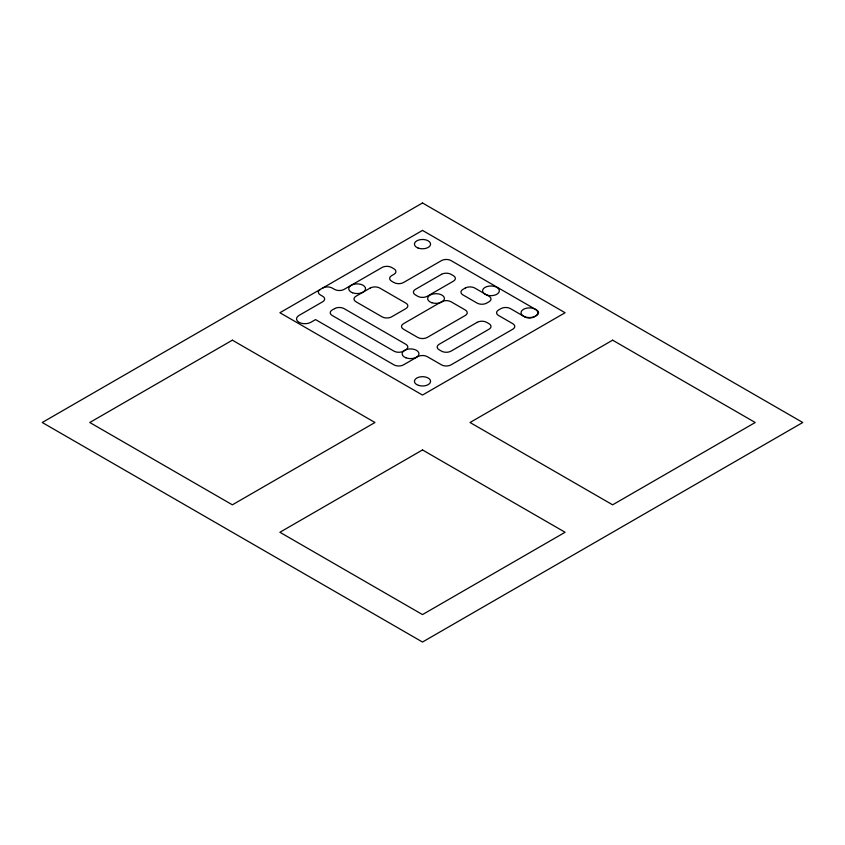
<?xml version="1.0" encoding="UTF-8"?>
<svg xmlns="http://www.w3.org/2000/svg" width="845" height="845" viewBox="0 0 845 845"><rect width="100%" height="100%" fill="white"/><g stroke="black" fill="none" stroke-linecap="round" stroke-linejoin="round"><path stroke-width="1.27" d="M320.308 289.402A6.718 3.876 0 0 0 320.308 294.894L322.684 296.268A6.718 3.876 0 0 1 322.684 301.76L298.972 315.449A8.397 4.848 0 0 0 298.972 322.304A8.397 4.848 0 0 0 310.854 322.304L315.555 319.59L393.981 364.871A6.718 3.876 0 0 0 403.487 364.871L417.747 356.643A6.718 3.876 0 0 1 427.253 356.643L441.512 364.871A6.718 3.876 0 0 0 451.019 364.871L512.809 329.201A6.718 3.876 0 0 0 512.809 323.709L498.55 315.481A6.718 3.876 0 0 1 498.55 309.988L500.927 308.615A6.718 3.876 0 0 1 510.433 308.615L524.692 316.854A6.718 3.876 0 0 0 534.198 316.854L536.575 315.481A6.718 3.876 0 0 0 536.575 309.988L451.019 260.587A6.718 3.876 0 0 0 441.512 260.587L403.487 282.547A6.718 3.876 0 0 1 393.981 282.547L391.605 281.174A6.718 3.876 0 0 1 391.605 275.681L393.981 274.319A6.718 3.876 0 0 0 393.981 268.826L391.605 267.453A6.718 3.876 0 0 0 382.098 267.453L344.073 289.402A6.718 3.876 0 0 1 334.567 289.402L332.191 288.039A6.718 3.876 0 0 0 322.684 288.039M422.5 202.969L42.25 422.5L422.5 642.031L802.75 422.5L422.5 202.969M232.375 340.176L89.781 422.5L232.375 504.824L374.969 422.5L232.375 340.176M422.5 230.41L279.906 312.734L422.5 395.059L565.094 312.734L422.5 230.41M334.567 308.615L332.191 309.988A6.718 3.876 0 0 0 332.191 315.481L393.981 351.15A6.718 3.876 0 0 0 403.487 351.15L405.864 349.777A6.718 3.876 0 0 0 405.864 344.295L344.073 308.615A6.718 3.876 0 0 0 334.567 308.615M370.216 288.039L355.956 296.268A6.718 3.876 0 0 0 355.956 301.76L382.098 316.854A6.718 3.876 0 0 0 391.605 316.854L405.864 308.615A6.718 3.876 0 0 0 405.864 303.123L379.722 288.039A6.718 3.876 0 0 0 370.216 288.039M441.512 274.319L415.37 289.402A6.718 3.876 0 0 0 415.37 294.894L417.747 296.268A6.718 3.876 0 0 0 427.253 296.268L453.395 281.174A6.718 3.876 0 0 0 453.395 275.681L451.019 274.319A6.718 3.876 0 0 0 441.512 274.319M441.512 301.76L403.487 323.709A6.718 3.876 0 0 0 403.487 329.201L417.747 337.43A6.718 3.876 0 0 0 427.253 337.43L465.278 315.481A6.718 3.876 0 0 0 465.278 309.988L451.019 301.76A6.718 3.876 0 0 0 441.512 301.76M465.278 288.039L462.902 289.402A6.718 3.876 0 0 0 462.902 294.894L477.161 303.123A6.718 3.876 0 0 0 486.667 303.123L489.044 301.76A6.718 3.876 0 0 0 489.044 296.268L474.784 288.039A6.718 3.876 0 0 0 465.278 288.039M477.161 322.336L439.136 344.295A6.718 3.876 0 0 0 439.136 349.777L441.512 351.15A6.718 3.876 0 0 0 451.019 351.15L489.044 329.201A6.718 3.876 0 0 0 489.044 323.709L486.667 322.336A6.718 3.876 0 0 0 477.161 322.336M422.5 449.941L279.906 532.265L422.5 614.59L565.094 532.265L422.5 449.941M612.625 340.176L470.031 422.5L612.625 504.824L755.219 422.5L612.625 340.176M486.741 295.032A8.397 4.848 0 0 0 499.342 290.838A8.397 4.848 0 0 0 486.741 286.635A8.397 4.848 0 0 0 486.741 295.032M405.853 357.784A8.397 4.848 0 0 0 418.94 354.108A8.397 4.848 0 0 0 406.889 349.397A8.397 4.848 0 0 0 405.853 357.784M352.439 292.74A8.397 4.848 0 0 0 365.526 289.064A8.397 4.848 0 0 0 353.474 284.353A8.397 4.848 0 0 0 352.439 292.74M525.241 316.938A8.397 4.848 0 0 0 537.842 312.734A8.397 4.848 0 0 0 525.241 308.531A8.397 4.848 0 0 0 525.241 316.938M418.465 385.373A8.07 4.658 0 0 0 430.57 381.338A8.07 4.658 0 0 0 418.465 377.303A8.07 4.658 0 0 0 418.465 385.373M417.979 247.986A8.07 4.658 0 0 0 430.549 244.458A8.07 4.658 0 0 0 418.972 239.938A8.07 4.658 0 0 0 417.979 247.986M431.827 302.721A8.397 4.848 0 0 0 444.428 298.517A8.397 4.848 0 0 0 431.827 294.324A8.397 4.848 0 0 0 431.827 302.721"/></g></svg>
